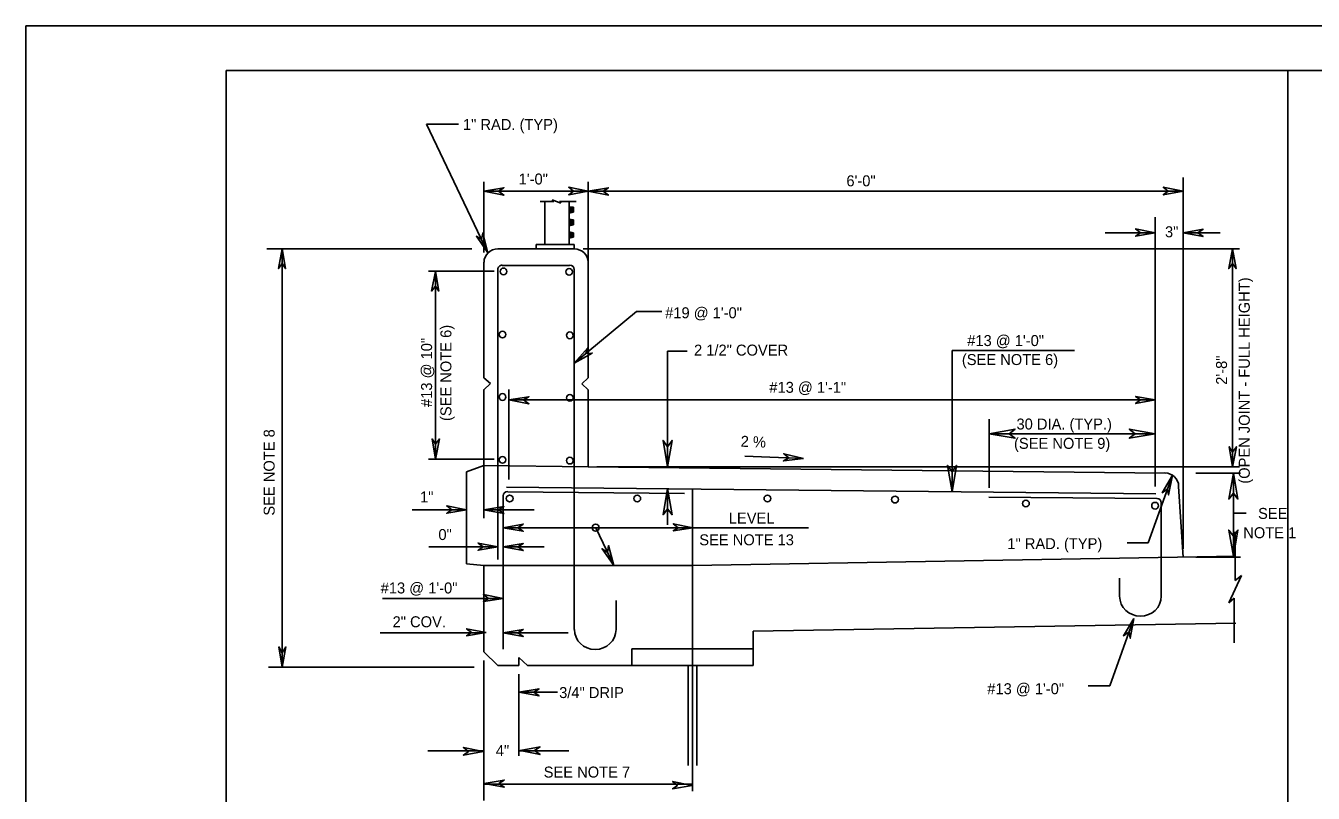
# Model space of a CAD drawing. Extents: x 528.22 to 531.18, y 154.44 to 156.27.
# Drawn here: x 528.219 to 529.419, y 155.556 to 156.272 of the extents above; entities that cross this region are included whole.
import ezdxf

# ---------------------------------------------------------------- set-up
doc = ezdxf.new("R2010")
doc.units = 0
for name, color, linetype in [('Level 1', 7, 'Continuous'), ('Level 2', 7, 'Continuous'), ('Level 41', 7, 'Continuous'), ('Level 5', 7, 'Continuous'), ('Level 6', 7, 'Continuous')]:
    doc.layers.add(name, color=color, linetype=linetype)

msp = doc.modelspace()

# ---------------------------------------------------------------- linework, layer by layer
at = {"layer": 'Level 1'}
for p, q in [((528.2192, 156.2717), (531.1775, 156.2717)), ((528.4058, 154.48), (528.4058, 156.23)), ((528.4058, 156.23), (531.1558, 156.23)), ((529.3952, 155.2741), (529.3952, 156.23))]:
    msp.add_line(p, q, dxfattribs=at)
for points in [[(528.646, 156.1175), (528.6647, 156.1138), (528.6598, 156.1175), (528.6647, 156.1207)], [(528.7434, 156.1175), (528.7251, 156.1211), (528.7297, 156.1175), (528.7251, 156.1142)], [(528.7434, 156.1175), (528.7621, 156.1138), (528.7572, 156.1175), (528.7621, 156.1207)], [(529.2976, 156.1175), (529.2792, 156.1211), (529.2838, 156.1175), (529.2792, 156.1142)], [(529.2717, 156.0787), (529.2533, 156.0823), (529.2579, 156.0787), (529.2533, 156.0755)], [(529.2976, 156.0787), (529.3163, 156.0751), (529.3114, 156.0787), (529.3163, 156.082)], [(528.6499, 156.06), (528.645, 156.0784), (528.644, 156.0725), (528.6391, 156.0755)], [(528.458, 156.0636), (528.4547, 156.0453), (528.458, 156.0499), (528.4613, 156.0453)], [(529.3438, 156.0636), (529.3402, 156.0453), (529.3438, 156.0499), (529.3471, 156.0453)], [(528.601, 156.0427), (528.5974, 156.0243), (528.601, 156.0289), (528.604, 156.0243)], [(528.7303, 155.9573), (528.747, 155.9665), (528.7411, 155.9662), (528.7428, 155.9715)], [(528.7303, 155.9573), (528.747, 155.9665), (528.7411, 155.9662), (528.7428, 155.9715)], [(528.6693, 155.9229), (528.688, 155.9193), (528.6831, 155.9229), (528.688, 155.9259)], [(529.2717, 155.9229), (529.2533, 155.9262), (529.2579, 155.9229), (529.2533, 155.9196)], [(529.1168, 155.8914), (529.1411, 155.8871), (529.1355, 155.8914), (529.1411, 155.8957)], [(529.2717, 155.8914), (529.2474, 155.8957), (529.253, 155.8914), (529.2474, 155.8871)], [(528.601, 155.8678), (528.6047, 155.8865), (528.601, 155.8816), (528.5978, 155.8865)], [(528.8173, 155.8606), (528.8215, 155.8852), (528.8173, 155.8793), (528.813, 155.8852)], [(529.3438, 155.8606), (529.3474, 155.8793), (529.3438, 155.8743), (529.3406, 155.8793)], [(528.9439, 155.8684), (528.9255, 155.8727), (528.9301, 155.8688), (528.9252, 155.8661)], [(529.0823, 155.8373), (529.0866, 155.8619), (529.0823, 155.856), (529.0781, 155.8619)], [(529.2877, 155.8527), (529.2782, 155.8363), (529.2831, 155.8399), (529.2841, 155.8343)], [(529.3445, 155.8547), (529.3402, 155.8304), (529.3445, 155.836), (529.3488, 155.8304)], [(528.8173, 155.8402), (528.813, 155.8159), (528.8173, 155.8215), (528.8215, 155.8159)], [(528.6299, 155.8205), (528.6115, 155.8241), (528.6161, 155.8205), (528.6115, 155.8173)], [(528.646, 155.8205), (528.6647, 155.8169), (528.6598, 155.8205), (528.6647, 155.8235)], [(528.664, 155.8038), (528.6827, 155.8005), (528.6778, 155.8038), (528.6827, 155.8071)], [(528.8409, 155.8038), (528.8225, 155.8074), (528.8271, 155.8038), (528.8225, 155.8009)], [(529.3445, 155.7772), (529.3488, 155.8015), (529.3445, 155.7959), (529.3402, 155.8015)], [(528.6591, 155.7858), (528.6407, 155.7894), (528.6453, 155.7858), (528.6407, 155.7828)], [(528.664, 155.7858), (528.6827, 155.7825), (528.6778, 155.7858), (528.6827, 155.789)], [(528.7671, 155.7687), (528.7621, 155.7871), (528.7612, 155.7808), (528.7562, 155.7841)], [(528.664, 155.7379), (528.6457, 155.7415), (528.6503, 155.7379), (528.6457, 155.7349)], [(529.2516, 155.7192), (529.2421, 155.7031), (529.2474, 155.7067), (529.2484, 155.7008)], [(528.6483, 155.706), (528.6299, 155.7096), (528.6345, 155.706), (528.6299, 155.7031)], [(528.664, 155.7057), (528.6827, 155.7024), (528.6778, 155.7057), (528.6827, 155.709)], [(528.458, 155.6739), (528.4616, 155.6926), (528.458, 155.6873), (528.4551, 155.6926)], [(528.6788, 155.6506), (528.6975, 155.647), (528.6926, 155.6506), (528.6975, 155.6535)], [(528.6453, 155.5951), (528.627, 155.5988), (528.6316, 155.5951), (528.627, 155.5919)], [(528.6798, 155.5961), (528.6985, 155.5925), (528.6932, 155.5961), (528.6985, 155.5994)], [(528.6463, 155.5653), (528.665, 155.562), (528.6601, 155.5653), (528.665, 155.5686)], [(528.8402, 155.5636), (528.8219, 155.5673), (528.8264, 155.5636), (528.8219, 155.5604)]]:
    msp.add_lwpolyline(points, close=True, dxfattribs=at)
at = {"layer": 'Level 2'}
for p, q in [((528.7113, 156.1079), (528.6985, 156.1079)), ((528.7028, 156.0679), (528.7028, 156.1079)), ((528.7113, 156.1079), (528.7096, 156.1093)), ((528.7096, 156.1093), (528.7178, 156.1063)), ((528.7178, 156.1063), (528.7165, 156.1079)), ((528.7165, 156.1079), (528.732, 156.1079)), ((528.7254, 156.0679), (528.7254, 156.1079)), ((528.7254, 156.103), (528.7297, 156.1024)), ((528.726, 156.0971), (528.726, 156.103)), ((528.727, 156.0974), (528.727, 156.1027)), ((528.728, 156.0974), (528.728, 156.1027)), ((528.7254, 156.0971), (528.7297, 156.0978)), ((528.7254, 156.0915), (528.7297, 156.0906)), ((528.726, 156.0853), (528.726, 156.0915)), ((528.727, 156.0856), (528.727, 156.0909)), ((528.728, 156.0856), (528.728, 156.0909)), ((528.7287, 156.0978), (528.7287, 156.1024)), ((528.7293, 156.0978), (528.7293, 156.1024)), ((528.7297, 156.1024), (528.7297, 156.0978)), ((528.7254, 156.0853), (528.7297, 156.086)), ((528.7254, 156.0797), (528.7297, 156.0787)), ((528.726, 156.0738), (528.726, 156.0794)), ((528.727, 156.0738), (528.727, 156.0794)), ((528.728, 156.0741), (528.728, 156.0791)), ((528.7287, 156.086), (528.7287, 156.0906)), ((528.7287, 156.0741), (528.7287, 156.0791)), ((528.7293, 156.086), (528.7293, 156.0906)), ((528.7293, 156.0745), (528.7293, 156.0787)), ((528.7297, 156.0906), (528.7297, 156.086)), ((528.7297, 156.0787), (528.7297, 156.0745)), ((528.7303, 156.0679), (528.6949, 156.0679)), ((528.6949, 156.0679), (528.6949, 156.064)), ((528.7254, 156.0738), (528.7297, 156.0745)), ((528.7303, 156.0679), (528.7303, 156.064)), ((528.7303, 156.0636), (528.6591, 156.0636)), ((528.646, 155.9436), (528.646, 156.0512)), ((528.7434, 155.9436), (528.7434, 156.0512)), ((528.6522, 155.9383), (528.646, 155.9436)), ((528.6522, 155.9383), (528.646, 155.9324)), ((528.7434, 155.9436), (528.7375, 155.938)), ((528.7434, 155.9324), (528.7375, 155.938)), ((528.646, 155.8619), (528.646, 155.9327)), ((528.7434, 155.8606), (528.7434, 155.9324)), ((528.6299, 155.856), (528.646, 155.8619)), ((528.6299, 155.856), (528.6299, 155.77)), ((528.7434, 155.8606), (528.646, 155.8619)), ((528.7434, 155.8606), (529.2808, 155.8547)), ((528.8406, 155.8392), (528.8406, 155.5581)), ((529.2933, 155.8422), (529.2976, 155.7762)), ((529.3461, 155.7546), (529.3461, 155.7999)), ((528.646, 155.7687), (528.6299, 155.77)), ((528.8406, 155.7687), (528.646, 155.7687)), ((528.646, 155.7687), (528.646, 155.688)), ((529.3468, 155.7772), (528.8406, 155.7687)), ((529.352, 155.7592), (529.3402, 155.7339)), ((529.3461, 155.7546), (529.352, 155.7592)), ((529.3402, 155.7339), (529.3451, 155.7382)), ((529.3451, 155.7382), (529.3451, 155.6965)), ((529.3468, 155.7149), (528.897, 155.7073)), ((528.897, 155.6752), (528.897, 155.7073)), ((528.646, 155.688), (528.6591, 155.6752)), ((528.6785, 155.6827), (528.6785, 155.6752)), ((528.6785, 155.6827), (528.6867, 155.6752)), ((528.7838, 155.6909), (528.897, 155.6909)), ((528.7838, 155.6909), (528.897, 155.6909)), ((528.7838, 155.6909), (528.7838, 155.6752)), ((528.6591, 155.6752), (528.6785, 155.6752)), ((528.6867, 155.6752), (528.897, 155.6752)), ((528.8363, 155.6752), (528.8363, 155.582)), ((528.8445, 155.6752), (528.8445, 155.582))]:
    msp.add_line(p, q, dxfattribs=at)
for centre in [(528.6644, 156.0427), (528.7255, 156.0423), (528.6634, 155.9838), (528.7262, 155.9831), (528.6634, 155.9256), (528.7262, 155.9249), (528.6634, 155.867), (528.7262, 155.8663), (528.6701, 155.831), (528.789, 155.831), (528.9103, 155.831), (529.0292, 155.83), (529.1512, 155.8264), (529.2715, 155.8243)]:
    msp.add_circle(centre, 0.00313, dxfattribs=at)
for centre, start_param, end_param in [((528.6591, 156.0512), 1.570796, 3.141593), ((528.7304, 156.0512), 0, 1.570796), ((529.2806, 155.8424), 0, 1.559433)]:
    msp.add_ellipse(centre, major_axis=(0.0129, 0), ratio=0.96, start_param=start_param, end_param=end_param, dxfattribs=at)
at = {"layer": 'Level 41'}
msp.add_lwpolyline([(528.2192, 156.2717), (531.1775, 156.2717), (531.1775, 154.4383), (528.2192, 154.4383)], close=True, dxfattribs=at)
at = {"layer": 'Level 5'}
for p, q in [((528.6499, 156.06), (528.5925, 156.1798)), ((528.5925, 156.1798), (528.6224, 156.1798)), ((529.2976, 155.7841), (529.2976, 156.1302)), ((528.646, 156.0604), (528.646, 156.1263)), ((528.646, 156.1175), (528.7434, 156.1175)), ((528.7434, 156.0604), (528.7434, 156.1263)), ((528.7434, 156.1175), (529.2976, 156.1175)), ((528.7434, 156.0269), (528.7434, 156.0919)), ((529.2717, 155.8422), (529.2717, 156.0932)), ((529.2717, 156.0787), (529.2251, 156.0787)), ((529.2976, 156.0787), (529.3323, 156.0787)), ((528.6348, 156.0636), (528.4439, 156.0636)), ((528.458, 156.0636), (528.458, 155.6739)), ((528.7385, 156.0636), (529.3501, 156.0636)), ((529.3438, 155.8606), (529.3438, 156.0636)), ((528.6558, 156.043), (528.5945, 156.043)), ((528.601, 155.8678), (528.601, 156.043)), ((529.2976, 155.7841), (529.2976, 156.0528)), ((528.7303, 155.9573), (528.7884, 156.0052)), ((528.7884, 156.0052), (528.812, 156.0052)), ((528.8173, 155.9682), (528.8356, 155.9682)), ((528.8173, 155.8606), (528.8173, 155.9682)), ((529.0823, 155.8373), (529.0823, 155.9688)), ((529.0823, 155.9688), (529.1965, 155.9688)), ((528.6693, 155.8488), (528.6693, 155.9327)), ((528.6693, 155.9229), (529.2717, 155.9229)), ((529.1168, 155.8409), (529.1168, 155.9049)), ((529.2717, 155.8422), (529.2717, 155.9062)), ((529.1168, 155.8914), (529.2717, 155.8914)), ((528.6558, 155.8678), (528.5945, 155.8678)), ((528.9439, 155.8684), (528.8891, 155.8704)), ((528.6299, 155.856), (528.6299, 155.8205)), ((528.646, 155.8619), (528.646, 155.8127)), ((528.7513, 155.8606), (529.3501, 155.8606)), ((529.2877, 155.8527), (529.2651, 155.7897)), ((529.3094, 155.8547), (529.351, 155.8547)), ((529.3445, 155.7772), (529.3445, 155.8547)), ((528.8173, 155.8064), (528.8173, 155.8402)), ((528.5791, 155.8205), (528.6299, 155.8205)), ((528.646, 155.8205), (528.6929, 155.8205)), ((529.3445, 155.8173), (529.3563, 155.8173)), ((528.664, 155.8038), (528.9485, 155.8038)), ((528.7503, 155.8038), (528.7671, 155.7687)), ((528.664, 155.7762), (528.664, 155.7917)), ((528.8406, 155.7762), (528.8406, 155.7917)), ((528.6591, 155.7858), (528.5948, 155.7858)), ((528.7024, 155.7858), (528.664, 155.7858)), ((529.2651, 155.7897), (529.2454, 155.7897)), ((529.3094, 155.7762), (529.351, 155.7762)), ((528.664, 155.7379), (528.5515, 155.7379)), ((529.2516, 155.7192), (529.2293, 155.6565)), ((528.646, 155.7057), (528.5495, 155.7057)), ((528.7247, 155.7057), (528.664, 155.7057)), ((528.6371, 155.6739), (528.4455, 155.6739)), ((528.646, 155.6801), (528.646, 155.5495)), ((528.646, 155.6801), (528.646, 155.6086)), ((528.6785, 155.6673), (528.6785, 155.5912)), ((528.6785, 155.6506), (528.7146, 155.6506)), ((529.2293, 155.6565), (529.2093, 155.6565)), ((528.646, 155.5958), (528.5938, 155.5958)), ((528.6785, 155.5958), (528.7251, 155.5958)), ((528.8363, 155.5919), (528.8363, 155.5886)), ((528.646, 155.5646), (528.8406, 155.5646))]:
    msp.add_line(p, q, dxfattribs=at)
msp.add_circle((528.7502, 155.8038), 0.00331, dxfattribs=at)
at = {"layer": 'Level 6'}
for points in [[(528.6591, 155.7743), (528.6591, 156.0446)], [(528.6631, 156.0482), (528.726, 156.0482)], [(528.7303, 156.0446), (528.7303, 155.709)], [(528.6673, 155.8415), (529.2723, 155.8353)], [(528.664, 155.834), (528.664, 155.6906)], [(528.6683, 155.8373), (528.833, 155.8356)], [(529.1165, 155.8323), (529.2733, 155.831)], [(529.2772, 155.8278), (529.2772, 155.7762)], [(529.2772, 155.7402), (529.2772, 155.7762)], [(529.2385, 155.7402), (529.2385, 155.7566)], [(528.7694, 155.709), (528.7694, 155.7359)]]:
    msp.add_lwpolyline(points, dxfattribs=at)
for centre, major_axis, start_param, end_param in [((528.6632, 156.0446), (0.00405, 0), 1.570796, 3.141593), ((528.7263, 156.0446), (0.00405, 0), 0, 1.570796), ((528.6681, 155.8336), (0.00405, 0), 1.570796, 3.12808), ((529.2733, 155.827), (0.00405, 0), 0, 1.559433), ((529.2579, 155.7399), (0.0194, 0), 3.141593, 6.283185), ((529.2579, 155.7399), (0.0194, 0), 0, 0.030321), ((528.7498, 155.7089), (0.0194, 0), 3.141593, 6.283185), ((528.7498, 155.7089), (0.0194, 0), 0, 0.030321)]:
    msp.add_ellipse(centre, major_axis=major_axis, ratio=0.96, start_param=start_param, end_param=end_param, dxfattribs=at)

# ---------------------------------------------------------------- texts
at = {"layer": 'Level 1'}
for s, height, p in [('1" RAD. (TYP)', 0.010228, (528.6266, 156.1745)), ('1\'-0"', 0.01023, (528.6785, 156.1237)), ('6\'-0"', 0.01023, (528.9839, 156.122)), ('3"', 0.01023, (529.2808, 156.0745)), ('#19 @ 1\'-0"', 0.010228, (528.815, 155.999)), ('#13 @ 1\'-0"', 0.010228, (529.0965, 155.9731)), ('2 1/2" COVER', 0.010228, (528.8419, 155.9642)), ('(SEE NOTE 6)', 0.010228, (529.0915, 155.9554)), ('#13 @ 1\'-1"', 0.010228, (528.9121, 155.9295)), ('30 DIA. (TYP.)', 0.010228, (529.1424, 155.8953)), ('(SEE NOTE 9)', 0.010228, (529.1401, 155.8773)), ('1"', 0.01023, (528.5866, 155.8274)), ('LEVEL', 0.01023, (528.8743, 155.8077)), ('SEE', 0.01023, (529.3675, 155.812)), ('0"', 0.01023, (528.6037, 155.7923)), ('NOTE 1', 0.01023, (529.3537, 155.794)), ('SEE NOTE 13', 0.010228, (528.8468, 155.7874)), ('1" RAD. (TYP)', 0.010228, (529.1339, 155.7838)), ('#13 @ 1\'-0"', 0.010228, (528.5499, 155.7425)), ('2" COV.', 0.01023, (528.561, 155.711)), ('#13 @ 1\'-0"', 0.010228, (529.1152, 155.6486)), ('3/4" DRIP', 0.01023, (528.7162, 155.645)), ('4"', 0.01023, (528.6572, 155.5909)), ('SEE NOTE 7', 0.01023, (528.7018, 155.5709))]:
    msp.add_text(s, height=height, dxfattribs=at).set_placement(p)
for s, height, rotation, p in [('(OPEN JOINT - FULL HEIGHT)', 0.010228, 90, (529.3598, 155.8448)), ('(SEE NOTE 6)', 0.010228, 90, (528.6158, 155.9032)), ('#13 @ 10"', 0.01023, 90, (528.5978, 155.9163)), ('2\'-8"', 0.01023, 90, (529.3386, 155.937)), ('SEE NOTE 8', 0.01023, 90, (528.4511, 155.815)), ('2 %', 0.01023, 357.7562, (528.8852, 155.8793))]:
    msp.add_text(s, height=height, rotation=rotation, dxfattribs=at).set_placement(p)

doc.saveas('drawing.dxf')
